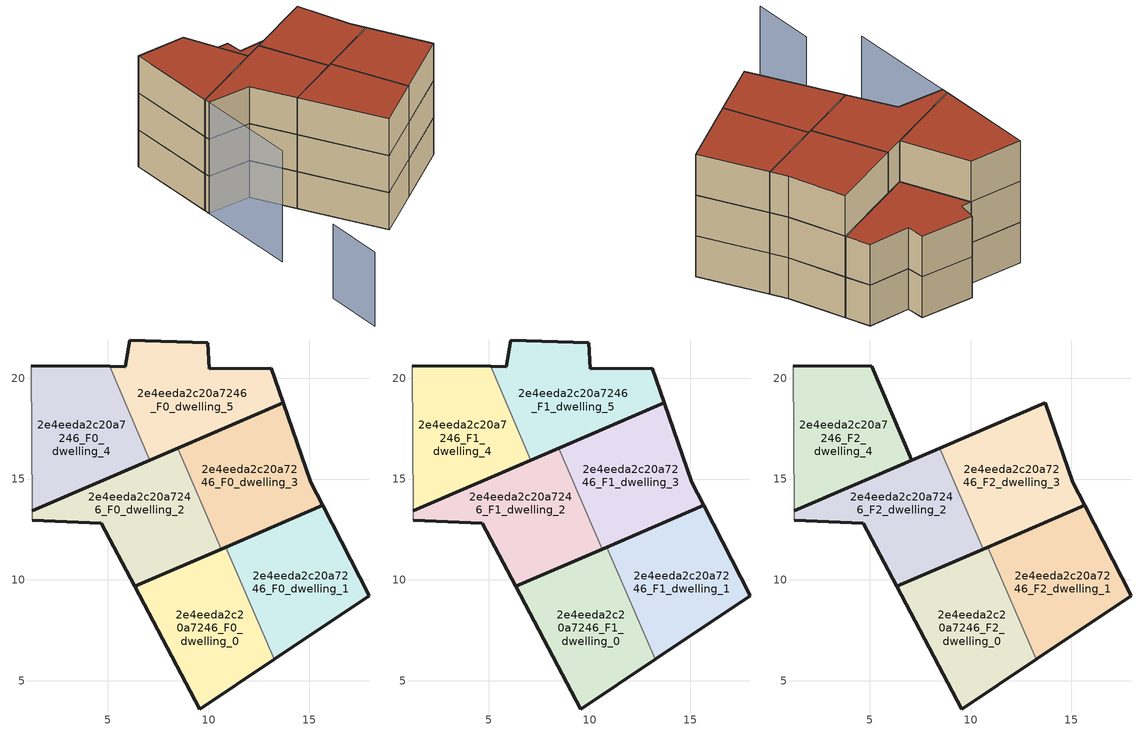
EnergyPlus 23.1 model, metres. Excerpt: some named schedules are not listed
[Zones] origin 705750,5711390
2e4eeda2c20a7246_F0_dwelling_0
 floor ground (EU_floor_Construction): 13.25,6.06 10.85,11.63 6.34,9.68 9.57,3.6 z0
 wall outside (EU_wall_Construction): 13.25,6.06 9.57,3.6 6.34,9.68 10.85,11.63 z0:3
 wall to 2e4eeda2c20a7246_F0_dwelling_1 (EU_wall_Construction): 10.85,11.63 13.25,6.06 z0:3
2e4eeda2c20a7246_F0_dwelling_1
 floor ground (EU_floor_Construction): 17.96,9.22 15.65,13.7 10.85,11.63 13.25,6.06 z0
 wall outside (EU_wall_Construction): 10.85,11.63 15.65,13.7 17.96,9.22 13.25,6.06 z0:3
2e4eeda2c20a7246_F0_dwelling_2
 floor ground (EU_floor_Construction): 10.62,11.53 8.47,16.53 1.26,13.42 1.26,12.96 4.68,12.81 6.34,9.68 z0
 wall outside (EU_wall_Construction): 1.26,13.42 8.47,16.53 / 10.62,11.53 6.34,9.68 4.68,12.81 1.26,12.96 z0:3
 wall adiabatic (EU_wall_Construction): 1.26,12.96 1.26,13.42 z0:3
 wall to 2e4eeda2c20a7246_F0_dwelling_3 (EU_wall_Construction): 8.47,16.53 10.62,11.53 z0:3
2e4eeda2c20a7246_F0_dwelling_3
 floor ground (EU_floor_Construction): 15.65,13.7 15.07,14.83 13.69,18.79 8.47,16.53 10.62,11.53 z0
 wall outside (EU_wall_Construction): 8.47,16.53 13.69,18.79 15.07,14.83 15.65,13.7 10.62,11.53 z0:3
2e4eeda2c20a7246_F0_dwelling_4
 floor ground (EU_floor_Construction): 7.09,15.94 5.09,20.58 1.21,20.63 1.26,13.42 z0
 wall outside (EU_wall_Construction): 7.09,15.94 1.26,13.42 / 1.21,20.63 5.09,20.58 z0:3
 wall to 2e4eeda2c20a7246_F0_dwelling_5 (EU_wall_Construction): 5.09,20.58 7.09,15.94 z0:3
 wall adiabatic (EU_wall_Construction): 1.26,13.42 1.21,20.63 z0:3
2e4eeda2c20a7246_F0_dwelling_5
 floor ground (EU_floor_Construction): 13.69,18.79 13.1,20.49 10.04,20.47 9.95,21.76 6.08,21.9 5.86,20.58 5.09,20.58 7.09,15.94 z0
 wall outside (EU_wall_Construction): 5.09,20.58 5.86,20.58 6.08,21.9 9.95,21.76 10.04,20.47 13.1,20.49 13.69,18.79 7.09,15.94 z0:3
2e4eeda2c20a7246_F1_dwelling_0
 floor to 2e4eeda2c20a7246_F0_dwelling_0 (EU_floor_Construction): 13.25,6.06 10.85,11.63 6.34,9.68 9.57,3.6 z3
 wall outside (EU_wall_Construction): 13.25,6.06 9.57,3.6 6.34,9.68 10.85,11.63 z3:6
 wall to 2e4eeda2c20a7246_F1_dwelling_1 (EU_wall_Construction): 10.85,11.63 13.25,6.06 z3:6
2e4eeda2c20a7246_F1_dwelling_1
 floor to 2e4eeda2c20a7246_F0_dwelling_1 (EU_floor_Construction): 17.96,9.22 15.65,13.7 10.85,11.63 13.25,6.06 z3
 wall outside (EU_wall_Construction): 10.85,11.63 15.65,13.7 17.96,9.22 13.25,6.06 z3:6
2e4eeda2c20a7246_F1_dwelling_2
 floor to 2e4eeda2c20a7246_F0_dwelling_2 (EU_floor_Construction): 10.62,11.53 8.47,16.53 1.26,13.42 1.26,12.96 4.68,12.81 6.34,9.68 z3
 wall outside (EU_wall_Construction): 1.26,13.42 8.47,16.53 / 10.62,11.53 6.34,9.68 4.68,12.81 1.26,12.96 z3:6
 wall adiabatic (EU_wall_Construction): 1.26,12.96 1.26,13.42 z3:6
 wall to 2e4eeda2c20a7246_F1_dwelling_3 (EU_wall_Construction): 8.47,16.53 10.62,11.53 z3:6
2e4eeda2c20a7246_F1_dwelling_3
 floor to 2e4eeda2c20a7246_F0_dwelling_3 (EU_floor_Construction): 15.65,13.7 15.07,14.83 13.69,18.79 8.47,16.53 10.62,11.53 z3
 wall outside (EU_wall_Construction): 8.47,16.53 13.69,18.79 15.07,14.83 15.65,13.7 10.62,11.53 z3:6
2e4eeda2c20a7246_F1_dwelling_4
 floor to 2e4eeda2c20a7246_F0_dwelling_4 (EU_floor_Construction): 7.09,15.94 5.09,20.58 1.21,20.63 1.26,13.42 z3
 wall outside (EU_wall_Construction): 7.09,15.94 1.26,13.42 / 1.21,20.63 5.09,20.58 z3:6
 wall to 2e4eeda2c20a7246_F1_dwelling_5 (EU_wall_Construction): 5.09,20.58 7.09,15.94 z3:6
 wall adiabatic (EU_wall_Construction): 1.26,13.42 1.21,20.63 z3:6
2e4eeda2c20a7246_F1_dwelling_5
 floor to 2e4eeda2c20a7246_F0_dwelling_5 (EU_floor_Construction): 13.69,18.79 13.1,20.49 10.04,20.47 9.95,21.76 6.08,21.9 5.86,20.58 5.09,20.58 7.09,15.94 z3
 wall outside (EU_wall_Construction): 5.09,20.58 5.86,20.58 6.08,21.9 9.95,21.76 10.04,20.47 13.1,20.49 13.69,18.79 7.09,15.94 z3:6
 roof outside (EU_roof_Construction): 13.1,20.49 13.69,18.79 7.09,15.94 5.09,20.58 5.86,20.58 6.08,21.9 9.95,21.76 10.04,20.47 z6
2e4eeda2c20a7246_F2_dwelling_0
 floor to 2e4eeda2c20a7246_F1_dwelling_0 (EU_floor_Construction): 13.25,6.06 10.85,11.63 6.34,9.68 9.57,3.6 z6
 wall outside (EU_wall_Construction): 13.25,6.06 9.57,3.6 6.34,9.68 10.85,11.63 z6:9
 wall to 2e4eeda2c20a7246_F2_dwelling_1 (EU_wall_Construction): 10.85,11.63 13.25,6.06 z6:9
 roof outside (EU_roof_Construction): 10.85,11.63 13.25,6.06 9.57,3.6 6.34,9.68 z9
2e4eeda2c20a7246_F2_dwelling_1
 floor to 2e4eeda2c20a7246_F1_dwelling_1 (EU_floor_Construction): 17.96,9.22 15.65,13.7 10.85,11.63 13.25,6.06 z6
 wall outside (EU_wall_Construction): 10.85,11.63 15.65,13.7 17.96,9.22 13.25,6.06 z6:9
 roof outside (EU_roof_Construction): 15.65,13.7 17.96,9.22 13.25,6.06 10.85,11.63 z9
2e4eeda2c20a7246_F2_dwelling_2
 floor to 2e4eeda2c20a7246_F1_dwelling_2 (EU_floor_Construction): 10.62,11.53 8.47,16.53 1.26,13.42 1.26,12.96 4.68,12.81 6.34,9.68 z6
 wall outside (EU_wall_Construction): 1.26,13.42 8.47,16.53 / 10.62,11.53 6.34,9.68 4.68,12.81 1.26,12.96 z6:9
 wall adiabatic (EU_wall_Construction): 1.26,12.96 1.26,13.42 z6:9
 wall to 2e4eeda2c20a7246_F2_dwelling_3 (EU_wall_Construction): 8.47,16.53 10.62,11.53 z6:9
 roof outside (EU_roof_Construction): 8.47,16.53 10.62,11.53 6.34,9.68 4.68,12.81 1.26,12.96 1.26,13.42 z9
2e4eeda2c20a7246_F2_dwelling_3
 floor to 2e4eeda2c20a7246_F1_dwelling_3 (EU_floor_Construction): 15.65,13.7 15.07,14.83 13.69,18.79 8.47,16.53 10.62,11.53 z6
 wall outside (EU_wall_Construction): 8.47,16.53 13.69,18.79 15.07,14.83 15.65,13.7 10.62,11.53 z6:9
 roof outside (EU_roof_Construction): 13.69,18.79 15.07,14.83 15.65,13.7 10.62,11.53 8.47,16.53 z9
2e4eeda2c20a7246_F2_dwelling_4
 floor to 2e4eeda2c20a7246_F1_dwelling_4 (EU_floor_Construction): 7.09,15.94 5.09,20.58 1.21,20.63 1.26,13.42 z6
 wall outside (EU_wall_Construction): 1.21,20.63 5.09,20.58 7.09,15.94 1.26,13.42 z6:9
 wall adiabatic (EU_wall_Construction): 1.26,13.42 1.21,20.63 z6:9
 roof outside (EU_roof_Construction): 5.09,20.58 7.09,15.94 1.26,13.42 1.21,20.63 z9
shading: 1.07,-0.81 1.07,-5.35 z0:6; 1.21,20.63 1.31,5.01 z0:9
[Building]
EU S2 Campaign: North Axis=0; Terrain=City; Solar Distribution=FullExterior
[Site:Location]
London: Latitude=51.5; Longitude=-0.5; Time Zone=0; Elevation=25
[SizingPeriod:WeatherFileDays]
AnnualSizingPeriod: Begin Month=1; Begin Day of Month=1; End Month=12; End Day of Month=31; Day of Week for Start Day=Monday; Use Weather File Daylight Saving Period=No; Use Weather File Rain and Snow Indicators=No
[MATERIAL]
EU_InternalMass_Material: Roughness=MediumRough; Thickness=0.1; Conductivity=1; Density=1800; Specific Heat=900; Thermal Absorptance=0.9; Solar Absorptance=0.7; Visible Absorptance=0.7
[MATERIAL:NOMASS] Roughness=MediumRough; Thermal Absorptance=0.9; Solar Absorptance=0.7; Visible Absorptance=0.7
Name | Thermal Resistance
EU_wall_NoMass | 1.04674
EU_roof_NoMass | 4.32442
EU_floor_NoMass | 2.04616
[CONSTRUCTION]
EU_wall_Construction: EU_wall_NoMass
EU_roof_Construction: EU_roof_NoMass
EU_floor_Construction: EU_floor_NoMass
EU_InternalMass_Construction: EU_InternalMass_Material
[ZONE] Type=1; Multiplier=1; Ceiling Height=autocalculate; Floor Area=autocalculate; Part of Total Floor Area=Yes
Name | Volume
2e4eeda2c20a7246_F0_dwelling_0; 2e4eeda2c20a7246_F1_dwelling_0; 2e4eeda2c20a7246_F2_dwelling_0 | 90.1384
2e4eeda2c20a7246_F0_dwelling_1; 2e4eeda2c20a7246_F1_dwelling_1; 2e4eeda2c20a7246_F2_dwelling_1; 2e4eeda2c20a7246_F0_dwelling_5; 2e4eeda2c20a7246_F1_dwelling_5 | 90.1414
2e4eeda2c20a7246_F0_dwelling_2; 2e4eeda2c20a7246_F1_dwelling_2; 2e4eeda2c20a7246_F2_dwelling_2 | 90.1362
2e4eeda2c20a7246_F0_dwelling_3; 2e4eeda2c20a7246_F1_dwelling_3; 2e4eeda2c20a7246_F2_dwelling_3 | 90.1355
2e4eeda2c20a7246_F0_dwelling_4; 2e4eeda2c20a7246_F1_dwelling_4; 2e4eeda2c20a7246_F2_dwelling_4 | 90.1282
[INTERNALMASS] Construction=EU_InternalMass_Construction
Name | Zone or ZoneList | Surface Area
2e4eeda2c20a7246_F0_dwelling_0_EU_InternalMass | 2e4eeda2c20a7246_F0_dwelling_0 | 30.0463
2e4eeda2c20a7246_F0_dwelling_1_EU_InternalMass | 2e4eeda2c20a7246_F0_dwelling_1 | 30.0468
2e4eeda2c20a7246_F0_dwelling_2_EU_InternalMass | 2e4eeda2c20a7246_F0_dwelling_2 | 30.0452
2e4eeda2c20a7246_F0_dwelling_3_EU_InternalMass | 2e4eeda2c20a7246_F0_dwelling_3 | 30.0452
2e4eeda2c20a7246_F0_dwelling_4_EU_InternalMass | 2e4eeda2c20a7246_F0_dwelling_4 | 30.0426
2e4eeda2c20a7246_F0_dwelling_5_EU_InternalMass | 2e4eeda2c20a7246_F0_dwelling_5 | 30.0475
2e4eeda2c20a7246_F1_dwelling_0_EU_InternalMass | 2e4eeda2c20a7246_F1_dwelling_0 | 30.0463
2e4eeda2c20a7246_F1_dwelling_1_EU_InternalMass | 2e4eeda2c20a7246_F1_dwelling_1 | 30.0468
2e4eeda2c20a7246_F1_dwelling_2_EU_InternalMass | 2e4eeda2c20a7246_F1_dwelling_2 | 30.0452
2e4eeda2c20a7246_F1_dwelling_3_EU_InternalMass | 2e4eeda2c20a7246_F1_dwelling_3 | 30.0452
2e4eeda2c20a7246_F1_dwelling_4_EU_InternalMass | 2e4eeda2c20a7246_F1_dwelling_4 | 30.0426
2e4eeda2c20a7246_F1_dwelling_5_EU_InternalMass | 2e4eeda2c20a7246_F1_dwelling_5 | 30.0475
2e4eeda2c20a7246_F2_dwelling_0_EU_InternalMass | 2e4eeda2c20a7246_F2_dwelling_0 | 36.0584
2e4eeda2c20a7246_F2_dwelling_1_EU_InternalMass | 2e4eeda2c20a7246_F2_dwelling_1 | 36.0533
2e4eeda2c20a7246_F2_dwelling_2_EU_InternalMass | 2e4eeda2c20a7246_F2_dwelling_2 | 36.0601
2e4eeda2c20a7246_F2_dwelling_3_EU_InternalMass | 2e4eeda2c20a7246_F2_dwelling_3 | 36.0569
2e4eeda2c20a7246_F2_dwelling_4_EU_InternalMass | 2e4eeda2c20a7246_F2_dwelling_4 | 36.0533
[OTHEREQUIPMENT] Fuel Type=Electricity; Design Level Calculation Method=Watts/Area; Power per Zone Floor Area=1; Fraction Latent=0; Fraction Radiant=0; Fraction Lost=0; Carbon Dioxide Generation Rate=0; EndUse Subcategory=EU_Step8_InternalGains
Name | Zone or ZoneList or Space or SpaceList | Schedule
EU_Step8_InternalGain_2e4eeda2c20a7246_F0_dwelling_0_f000 | 2e4eeda2c20a7246_F0_dwelling_0 | EU_Step8_GainSchedule_2e4eeda2c20a7246_F0_dwelling_0_f000
EU_Step8_InternalGain_2e4eeda2c20a7246_F0_dwelling_1_f000 | 2e4eeda2c20a7246_F0_dwelling_1 | EU_Step8_GainSchedule_2e4eeda2c20a7246_F0_dwelling_1_f000
EU_Step8_InternalGain_2e4eeda2c20a7246_F0_dwelling_2_f000 | 2e4eeda2c20a7246_F0_dwelling_2 | EU_Step8_GainSchedule_2e4eeda2c20a7246_F0_dwelling_2_f000
EU_Step8_InternalGain_2e4eeda2c20a7246_F0_dwelling_3_f000 | 2e4eeda2c20a7246_F0_dwelling_3 | EU_Step8_GainSchedule_2e4eeda2c20a7246_F0_dwelling_3_f000
EU_Step8_InternalGain_2e4eeda2c20a7246_F0_dwelling_4_f000 | 2e4eeda2c20a7246_F0_dwelling_4 | EU_Step8_GainSchedule_2e4eeda2c20a7246_F0_dwelling_4_f000
EU_Step8_InternalGain_2e4eeda2c20a7246_F0_dwelling_5_f000 | 2e4eeda2c20a7246_F0_dwelling_5 | EU_Step8_GainSchedule_2e4eeda2c20a7246_F0_dwelling_5_f000
EU_Step8_InternalGain_2e4eeda2c20a7246_F1_dwelling_0_f000 | 2e4eeda2c20a7246_F1_dwelling_0 | EU_Step8_GainSchedule_2e4eeda2c20a7246_F1_dwelling_0_f000
EU_Step8_InternalGain_2e4eeda2c20a7246_F1_dwelling_1_f000 | 2e4eeda2c20a7246_F1_dwelling_1 | EU_Step8_GainSchedule_2e4eeda2c20a7246_F1_dwelling_1_f000
EU_Step8_InternalGain_2e4eeda2c20a7246_F1_dwelling_2_f000 | 2e4eeda2c20a7246_F1_dwelling_2 | EU_Step8_GainSchedule_2e4eeda2c20a7246_F1_dwelling_2_f000
EU_Step8_InternalGain_2e4eeda2c20a7246_F1_dwelling_3_f000 | 2e4eeda2c20a7246_F1_dwelling_3 | EU_Step8_GainSchedule_2e4eeda2c20a7246_F1_dwelling_3_f000
EU_Step8_InternalGain_2e4eeda2c20a7246_F1_dwelling_4_f000 | 2e4eeda2c20a7246_F1_dwelling_4 | EU_Step8_GainSchedule_2e4eeda2c20a7246_F1_dwelling_4_f000
EU_Step8_InternalGain_2e4eeda2c20a7246_F1_dwelling_5_f000 | 2e4eeda2c20a7246_F1_dwelling_5 | EU_Step8_GainSchedule_2e4eeda2c20a7246_F1_dwelling_5_f000
EU_Step8_InternalGain_2e4eeda2c20a7246_F2_dwelling_0_f000 | 2e4eeda2c20a7246_F2_dwelling_0 | EU_Step8_GainSchedule_2e4eeda2c20a7246_F2_dwelling_0_f000
EU_Step8_InternalGain_2e4eeda2c20a7246_F2_dwelling_1_f000 | 2e4eeda2c20a7246_F2_dwelling_1 | EU_Step8_GainSchedule_2e4eeda2c20a7246_F2_dwelling_1_f000
EU_Step8_InternalGain_2e4eeda2c20a7246_F2_dwelling_2_f000 | 2e4eeda2c20a7246_F2_dwelling_2 | EU_Step8_GainSchedule_2e4eeda2c20a7246_F2_dwelling_2_f000
EU_Step8_InternalGain_2e4eeda2c20a7246_F2_dwelling_3_f000 | 2e4eeda2c20a7246_F2_dwelling_3 | EU_Step8_GainSchedule_2e4eeda2c20a7246_F2_dwelling_3_f000
EU_Step8_InternalGain_2e4eeda2c20a7246_F2_dwelling_4_f000 | 2e4eeda2c20a7246_F2_dwelling_4 | EU_Step8_GainSchedule_2e4eeda2c20a7246_F2_dwelling_4_f000
[ZONEVENTILATION:DESIGNFLOWRATE] Schedule=EU_AlwaysOn; Design Flow Rate Calculation Method=AirChanges/Hour; Air Changes per Hour=0.488719; Ventilation Type=Natural; Fan Pressure Rise=0; Fan Total Efficiency=1; Constant Term Coefficient=1; Temperature Term Coefficient=0; Velocity Term Coefficient=0; Velocity Squared Term Coefficient=0; Minimum Indoor Temperature=-100; Maximum Indoor Temperature=100; Delta Temperature=-100; Minimum Outdoor Temperature=-100; Maximum Outdoor Temperature=100; Maximum Wind Speed=40
Name | Zone or ZoneList or Space or SpaceList
EU_ConstantAir_2e4eeda2c20a7246_F0_dwelling_0 | 2e4eeda2c20a7246_F0_dwelling_0
EU_ConstantAir_2e4eeda2c20a7246_F0_dwelling_1 | 2e4eeda2c20a7246_F0_dwelling_1
EU_ConstantAir_2e4eeda2c20a7246_F0_dwelling_2 | 2e4eeda2c20a7246_F0_dwelling_2
EU_ConstantAir_2e4eeda2c20a7246_F0_dwelling_3 | 2e4eeda2c20a7246_F0_dwelling_3
EU_ConstantAir_2e4eeda2c20a7246_F0_dwelling_4 | 2e4eeda2c20a7246_F0_dwelling_4
EU_ConstantAir_2e4eeda2c20a7246_F0_dwelling_5 | 2e4eeda2c20a7246_F0_dwelling_5
EU_ConstantAir_2e4eeda2c20a7246_F1_dwelling_0 | 2e4eeda2c20a7246_F1_dwelling_0
EU_ConstantAir_2e4eeda2c20a7246_F1_dwelling_1 | 2e4eeda2c20a7246_F1_dwelling_1
EU_ConstantAir_2e4eeda2c20a7246_F1_dwelling_2 | 2e4eeda2c20a7246_F1_dwelling_2
EU_ConstantAir_2e4eeda2c20a7246_F1_dwelling_3 | 2e4eeda2c20a7246_F1_dwelling_3
EU_ConstantAir_2e4eeda2c20a7246_F1_dwelling_4 | 2e4eeda2c20a7246_F1_dwelling_4
EU_ConstantAir_2e4eeda2c20a7246_F1_dwelling_5 | 2e4eeda2c20a7246_F1_dwelling_5
EU_ConstantAir_2e4eeda2c20a7246_F2_dwelling_0 | 2e4eeda2c20a7246_F2_dwelling_0
EU_ConstantAir_2e4eeda2c20a7246_F2_dwelling_1 | 2e4eeda2c20a7246_F2_dwelling_1
EU_ConstantAir_2e4eeda2c20a7246_F2_dwelling_2 | 2e4eeda2c20a7246_F2_dwelling_2
EU_ConstantAir_2e4eeda2c20a7246_F2_dwelling_3 | 2e4eeda2c20a7246_F2_dwelling_3
EU_ConstantAir_2e4eeda2c20a7246_F2_dwelling_4 | 2e4eeda2c20a7246_F2_dwelling_4
[HVACTEMPLATE:THERMOSTAT] Constant Heating Setpoint=20; Constant Cooling Setpoint=50
EU_HeatOnly_2e4eeda2c20a7246_F0_dwelling_0; EU_HeatOnly_2e4eeda2c20a7246_F0_dwelling_1; EU_HeatOnly_2e4eeda2c20a7246_F0_dwelling_2; EU_HeatOnly_2e4eeda2c20a7246_F0_dwelling_3; EU_HeatOnly_2e4eeda2c20a7246_F0_dwelling_4; EU_HeatOnly_2e4eeda2c20a7246_F0_dwelling_5; EU_HeatOnly_2e4eeda2c20a7246_F1_dwelling_0; EU_HeatOnly_2e4eeda2c20a7246_F1_dwelling_1; EU_HeatOnly_2e4eeda2c20a7246_F1_dwelling_2; EU_HeatOnly_2e4eeda2c20a7246_F1_dwelling_3; EU_HeatOnly_2e4eeda2c20a7246_F1_dwelling_4; EU_HeatOnly_2e4eeda2c20a7246_F1_dwelling_5; EU_HeatOnly_2e4eeda2c20a7246_F2_dwelling_0; EU_HeatOnly_2e4eeda2c20a7246_F2_dwelling_1; EU_HeatOnly_2e4eeda2c20a7246_F2_dwelling_2; EU_HeatOnly_2e4eeda2c20a7246_F2_dwelling_3; EU_HeatOnly_2e4eeda2c20a7246_F2_dwelling_4
[HVACTEMPLATE:ZONE:IDEALLOADSAIRSYSTEM] System Availability Schedule=EU_AlwaysOn; Maximum Heating Supply Air Temperature=50; Minimum Cooling Supply Air Temperature=13; Maximum Heating Supply Air Humidity Ratio=0.0156; Minimum Cooling Supply Air Humidity Ratio=0.0077; Heating Limit=NoLimit; Cooling Limit=NoLimit; Heating Availability Schedule=EU_AlwaysOn; Cooling Availability Schedule=EU_CoolingOff; Dehumidification Control Type=ConstantSensibleHeatRatio; Cooling Sensible Heat Ratio=0.7; Dehumidification Setpoint=60; Humidification Control Type=None; Humidification Setpoint=30; Outdoor Air Method=None; Outdoor Air Flow Rate per Person=0.00944; Outdoor Air Flow Rate per Zone Floor Area=0; Outdoor Air Flow Rate per Zone=0; Demand Controlled Ventilation Type=None; Outdoor Air Economizer Type=NoEconomizer; Heat Recovery Type=None; Sensible Heat Recovery Effectiveness=0.7; Latent Heat Recovery Effectiveness=0.65
Name | Template Thermostat
2e4eeda2c20a7246_F0_dwelling_0 | EU_HeatOnly_2e4eeda2c20a7246_F0_dwelling_0
2e4eeda2c20a7246_F0_dwelling_1 | EU_HeatOnly_2e4eeda2c20a7246_F0_dwelling_1
2e4eeda2c20a7246_F0_dwelling_2 | EU_HeatOnly_2e4eeda2c20a7246_F0_dwelling_2
2e4eeda2c20a7246_F0_dwelling_3 | EU_HeatOnly_2e4eeda2c20a7246_F0_dwelling_3
2e4eeda2c20a7246_F0_dwelling_4 | EU_HeatOnly_2e4eeda2c20a7246_F0_dwelling_4
2e4eeda2c20a7246_F0_dwelling_5 | EU_HeatOnly_2e4eeda2c20a7246_F0_dwelling_5
2e4eeda2c20a7246_F1_dwelling_0 | EU_HeatOnly_2e4eeda2c20a7246_F1_dwelling_0
2e4eeda2c20a7246_F1_dwelling_1 | EU_HeatOnly_2e4eeda2c20a7246_F1_dwelling_1
2e4eeda2c20a7246_F1_dwelling_2 | EU_HeatOnly_2e4eeda2c20a7246_F1_dwelling_2
2e4eeda2c20a7246_F1_dwelling_3 | EU_HeatOnly_2e4eeda2c20a7246_F1_dwelling_3
2e4eeda2c20a7246_F1_dwelling_4 | EU_HeatOnly_2e4eeda2c20a7246_F1_dwelling_4
2e4eeda2c20a7246_F1_dwelling_5 | EU_HeatOnly_2e4eeda2c20a7246_F1_dwelling_5
2e4eeda2c20a7246_F2_dwelling_0 | EU_HeatOnly_2e4eeda2c20a7246_F2_dwelling_0
2e4eeda2c20a7246_F2_dwelling_1 | EU_HeatOnly_2e4eeda2c20a7246_F2_dwelling_1
2e4eeda2c20a7246_F2_dwelling_2 | EU_HeatOnly_2e4eeda2c20a7246_F2_dwelling_2
2e4eeda2c20a7246_F2_dwelling_3 | EU_HeatOnly_2e4eeda2c20a7246_F2_dwelling_3
2e4eeda2c20a7246_F2_dwelling_4 | EU_HeatOnly_2e4eeda2c20a7246_F2_dwelling_4
[SIZING:ZONE] Zone Cooling Design Supply Air Temperature Input Method=SupplyAirTemperature; Zone Cooling Design Supply Air Temperature=13; Zone Heating Design Supply Air Temperature Input Method=SupplyAirTemperature; Zone Heating Design Supply Air Temperature=50; Zone Cooling Design Supply Air Humidity Ratio=0.008; Zone Heating Design Supply Air Humidity Ratio=0.008; Cooling Design Air Flow Method=DesignDay; Cooling Design Air Flow Rate=0; Cooling Minimum Air Flow per Zone Floor Area=0.000762; Cooling Minimum Air Flow=0; Cooling Minimum Air Flow Fraction=0.2; Heating Design Air Flow Method=DesignDay; Heating Design Air Flow Rate=0; Heating Maximum Air Flow per Zone Floor Area=0.002032; Heating Maximum Air Flow=0.141576; Heating Maximum Air Flow Fraction=0.3; Account for Dedicated Outdoor Air System=No; Dedicated Outdoor Air System Control Strategy=NeutralSupplyAir; Dedicated Outdoor Air Low Setpoint Temperature for Design=autosize; Dedicated Outdoor Air High Setpoint Temperature for Design=autosize; Zone Load Sizing Method=Sensible Load Only No Latent Load; Zone Latent Cooling Design Supply Air Humidity Ratio Input Method=HumidityRatioDifference; Zone Cooling Design Supply Air Humidity Ratio Difference=0.005; Zone Latent Heating Design Supply Air Humidity Ratio Input Method=HumidityRatioDifference; Zone Humidification Design Supply Air Humidity Ratio Difference=0.005
2e4eeda2c20a7246_F0_dwelling_0; 2e4eeda2c20a7246_F0_dwelling_1; 2e4eeda2c20a7246_F0_dwelling_2; 2e4eeda2c20a7246_F0_dwelling_3; 2e4eeda2c20a7246_F0_dwelling_4; 2e4eeda2c20a7246_F0_dwelling_5; 2e4eeda2c20a7246_F1_dwelling_0; 2e4eeda2c20a7246_F1_dwelling_1; 2e4eeda2c20a7246_F1_dwelling_2; 2e4eeda2c20a7246_F1_dwelling_3; 2e4eeda2c20a7246_F1_dwelling_4; 2e4eeda2c20a7246_F1_dwelling_5; 2e4eeda2c20a7246_F2_dwelling_0; 2e4eeda2c20a7246_F2_dwelling_1; 2e4eeda2c20a7246_F2_dwelling_2; 2e4eeda2c20a7246_F2_dwelling_3; 2e4eeda2c20a7246_F2_dwelling_4
